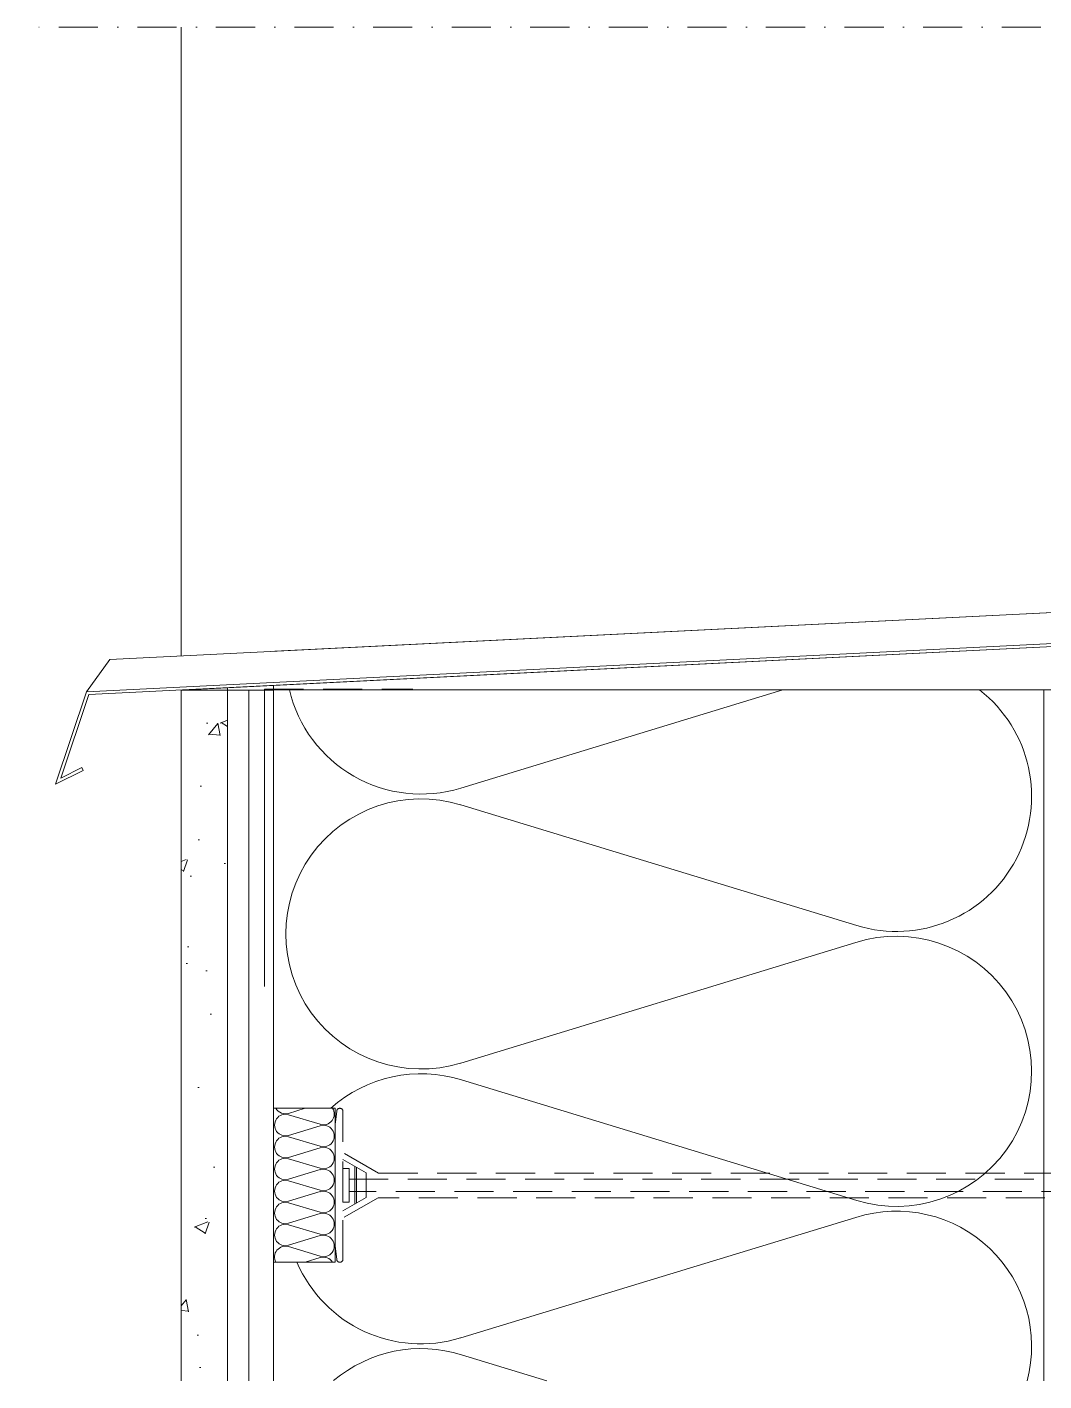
# Model space of a CAD drawing. Header units: millimetres. Extents: x 3821 to 11066, y 2483 to 4339.
# Drawn here: x 8707.3 to 9037.3, y 2494.5 to 2934.1 of the extents above; entities that cross this region are included whole.
import ezdxf

# ---------------------------------------------------------------- set-up
doc = ezdxf.new("R2010")
doc.units = ezdxf.units.MM
doc.linetypes.add('IMPORT-DASHDOT _2_', pattern=[25.4, 12.7, -6.35, 0, -6.35])
doc.linetypes.add('IMPORT-DASHED', pattern=[19.05, 12.7, -6.35])
for name, color, linetype, lineweight in [('A-DETL', 90, 'Continuous', 18), ('A-DETL-GENF', 92, 'Continuous', 18), ('A-DETL-THIN', 151, 'Continuous', 18)]:
    doc.layers.add(name, color=color, linetype=linetype, lineweight=lineweight)

msp = doc.modelspace()

# ---------------------------------------------------------------- hatches: boundary and pattern name
at = {"layer": 'A-DETL-GENF'}
h = msp.add_hatch(dxfattribs=at)
h.set_pattern_fill('FP_7', color=4, style=0, pattern_type=2)
h.set_pattern_definition([(50, (-3338.054, -4554.396), (45.54636, -3.98493), [4.762, -52.387]), (355, (-3338.054, -4554.396), (-8.81056, 47.76465), [3.81, -41.91]), (100.451, (-3334.26, -4554.73), (36.73518, 43.77884), [4.047, -44.522]), (46.184, (-3338.054, -4541.696), (67.76954, -10.5103), [7.144, -78.581]), (96.636, (-3332.41, -4542.57), (59.35035, 61.85702), [6.071, -66.784]), (351.184, (-3338.054, -4541.696), (59.35144, 61.8565), [5.715, -62.865]), (21, (-3331.704, -4544.87), (37.90381, -25.56661), [4.762, -52.387]), (326, (-3331.704, -4544.87), (15.45087, 46.04735), [3.81, -41.91]), (71.451, (-3328.545, -4547), (53.35466, 20.47995), [4.048, -44.523]), (37.5, (-3338.054, -4554.396), (0.772385, 21.138372), [0, -41.402, 0, -42.545, -42.069]), (37.5, (-3338.054, -4554.396), (0.772385, 21.138372), [-83.947, 0, -42.069]), (7.5, (-3338.054, -4554.396), (16.704925, 25.04469), [0, -24.257, 0, -40.449, -16.034]), (7.5, (-3338.054, -4554.396), (16.704925, 25.04469), [-64.706, 0, -16.034]), (327.5, (-3352.215, -4554.396), (33.89791, -1.432708), [0, -15.875, 0, -49.53, -65.722]), (327.5, (-3352.215, -4554.396), (33.89791, -1.432708), [-65.405, 0, -65.722]), (317.5, (-3358.565, -4554.396), (37.03242, 6.35617), [0, -20.637, 0, -32.893, -46.672]), (317.5, (-3358.565, -4554.396), (37.03242, 6.35617), [-53.53, 0, -46.672])])
h.paths.add_polyline_path([(8772.32, 2494.56), (8772.32, 2719.59), (8757.32, 2718.84), (8757.32, 2494.56)])

# ---------------------------------------------------------------- linework, layer by layer
at = {"layer": 'A-DETL', "linetype": 'IMPORT-DASHDOT _2_'}
msp.add_line((9342.32, 2934.07), (8707.32, 2934.07), dxfattribs=at)
at = {"layer": 'A-DETL'}
for p, q in [((8757.32, 2729.93), (8757.32, 2934.07)), ((9063.83, 2745.19), (8734.22, 2728.78)), ((9063.83, 2745.19), (8787.74, 2731.44)), ((9063.83, 2735.15), (8726.58, 2718.28)), ((9063.83, 2735.15), (8726.58, 2718.28)), ((8727.32, 2717.34), (9064.83, 2734.24)), ((8727.32, 2717.34), (9064.83, 2734.24)), ((9064.83, 2734.24), (8787.32, 2720.34)), ((9064.83, 2734.24), (8787.32, 2720.34)), ((8787.32, 2720.34), (9064.83, 2734.24)), ((8734.22, 2728.78), (8726.58, 2718.28)), ((8726.58, 2718.28), (8716.58, 2688.28)), ((8726.58, 2718.28), (8716.58, 2688.28)), ((8718.29, 2690.25), (8727.32, 2717.34)), ((8718.29, 2690.25), (8727.32, 2717.34)), ((8787.32, 2720.34), (8757.32, 2718.84)), ((8787.32, 2718.78), (8757.32, 2718.78)), ((8757.32, 2718.78), (8757.32, 2494.56)), ((8757.32, 2494.56), (8757.32, 2718.78)), ((8757.32, 2718.78), (8787.32, 2718.78)), ((8772.32, 2494.56), (8772.32, 2718.78)), ((8779.32, 2494.56), (8779.32, 2718.78)), ((8784.34, 2622.54), (8784.34, 2719.11)), ((8787.32, 2720.34), (8787.32, 2718.9)), ((8787.32, 2718.78), (8787.32, 2720.34)), ((8787.32, 2720.34), (8787.32, 2718.9)), ((8787.32, 2718.9), (9037.32, 2718.9)), ((8787.32, 2494.56), (8787.32, 2718.9)), ((8787.32, 2718.9), (9069.29, 2718.9)), ((8787.32, 2718.9), (9037.32, 2718.9)), ((8787.32, 2494.56), (8787.32, 2718.9)), ((8787.32, 2718.9), (9038.22, 2718.9)), ((8787.32, 2494.56), (8787.32, 2718.78)), ((8848.04, 2686.98), (8952.62, 2718.9)), ((9042.32, 2718.9), (9037.32, 2718.9)), ((9037.32, 2718.9), (9037.32, 2494.56)), ((9037.32, 2718.9), (9037.32, 2494.56)), ((8716.58, 2688.28), (8725.53, 2692.75)), ((8716.58, 2688.28), (8725.53, 2692.75)), ((8725.08, 2693.64), (8718.29, 2690.25)), ((8725.08, 2693.64), (8718.29, 2690.25)), ((8725.53, 2692.75), (8725.08, 2693.64)), ((8725.53, 2692.75), (8725.08, 2693.64)), ((8976.6, 2642.38), (8848.04, 2681.58)), ((8848.04, 2597.73), (8976.31, 2636.88)), ((8976.6, 2553.13), (8848.33, 2592.24)), ((8807.32, 2583.05), (8787.32, 2583.05)), ((8787.32, 2583.05), (8787.32, 2533.05)), ((8807.32, 2583.05), (8787.32, 2583.05)), ((8792.18, 2580.96), (8802.44, 2577.84)), ((8797.6, 2583.05), (8792.2, 2581.4)), ((8807.32, 2533.05), (8807.32, 2583.05)), ((8802.47, 2577.4), (8792.2, 2574.26)), ((8792.18, 2573.82), (8802.44, 2570.7)), ((8802.47, 2570.26), (8792.2, 2567.12)), ((8792.18, 2566.68), (8802.44, 2563.56)), ((8802.47, 2563.12), (8792.2, 2559.98)), ((8792.18, 2559.54), (8802.44, 2556.42)), ((8802.47, 2555.98), (8792.2, 2552.84)), ((8792.18, 2552.4), (8802.44, 2549.28)), ((8792.18, 2545.26), (8802.44, 2542.14)), ((8802.47, 2548.84), (8792.2, 2545.7)), ((8848.04, 2508.48), (8976.31, 2547.63)), ((8802.47, 2541.7), (8792.2, 2538.56)), ((8792.18, 2538.12), (8802.44, 2535)), ((8787.32, 2533.05), (8807.32, 2533.05)), ((8802.47, 2534.56), (8797.53, 2533.05)), ((8875.98, 2494.56), (8848.33, 2502.99))]:
    msp.add_line(p, q, dxfattribs=at)
at = {"layer": 'A-DETL', "linetype": 'IMPORT-DASHED'}
for p, q in [((8784.34, 2719.11), (8832.48, 2719.11)), ((8832.48, 2718.9), (8787.32, 2718.9)), ((8807.82, 2582.05), (8807.4, 2578.67)), ((8809.82, 2534.05), (8809.82, 2582.05)), ((8807.32, 2538.67), (8807.32, 2577.43)), ((8821.39, 2562.02), (8809.82, 2568.69)), ((8817.32, 2562.05), (8809.82, 2566.38)), ((8811.82, 2563.55), (8809.82, 2563.55)), ((8809.82, 2563.55), (8809.82, 2552.55)), ((8811.82, 2552.55), (8811.82, 2563.55)), ((8813.7, 2564.14), (8813.7, 2551.96)), ((8814.2, 2563.86), (8814.2, 2552.25)), ((8811.82, 2560.05), (9087.33, 2560.05)), ((8817.32, 2554.05), (8817.32, 2562.05)), ((8821.39, 2562.02), (9094.82, 2562.02)), ((8817.32, 2554.05), (8809.82, 2549.72)), ((8821.26, 2554.02), (8809.82, 2547.41)), ((9087.31, 2556.05), (8811.82, 2556.05)), ((9094.82, 2554.02), (8821.26, 2554.02)), ((8809.82, 2552.55), (8811.82, 2552.55)), ((8807.82, 2534.05), (8807.4, 2537.43))]:
    msp.add_line(p, q, dxfattribs=at)
at = {"layer": 'A-DETL'}
for centre, radius, start, end in [((8835.16, 2728.91), 43.86, 193.1875, 287.0766), ((8989.48, 2684.3), 43.85, 252.9234, 52.094), ((8835.16, 2639.66), 43.85, 72.9234, 287.0766), ((8989.48, 2595.05), 43.86, 252.9234, 107.4794), ((8835.16, 2550.41), 43.86, 72.5317, 131.8913), ((8791.15, 2577.61), 3.51, 72.9234, 287.4794), ((8791.15, 2584.75), 3.51, 208.9756, 287.4794), ((8803.5, 2581.18), 3.51, 252.5317, 32.1895), ((8803.5, 2574.04), 3.51, 252.5317, 107.0766), ((8791.15, 2570.47), 3.51, 72.9234, 287.4794), ((8803.5, 2566.9), 3.51, 252.5317, 107.0766), ((8791.15, 2563.33), 3.51, 72.9234, 287.4794), ((8803.5, 2559.76), 3.51, 252.5317, 107.0766), ((8791.15, 2556.19), 3.51, 72.9234, 287.4794), ((8803.5, 2552.62), 3.51, 252.5317, 107.0766), ((8791.15, 2549.05), 3.51, 72.9234, 287.4794), ((8989.48, 2505.8), 43.85, 345.1139, 107.4794), ((8791.15, 2541.91), 3.51, 72.9234, 287.4794), ((8803.5, 2545.48), 3.51, 252.5317, 107.0766), ((8803.5, 2538.34), 3.51, 252.5317, 107.0766), ((8791.15, 2534.77), 3.51, 72.9234, 209.3496), ((8835.16, 2550.41), 43.85, 203.3101, 287.0766), ((8803.5, 2531.2), 3.51, 31.8044, 107.0766), ((8835.16, 2461.16), 43.86, 72.5317, 130.2666)]:
    msp.add_arc(centre, radius, start, end, dxfattribs=at)
at = {"layer": 'A-DETL', "linetype": 'IMPORT-DASHED'}
for centre, radius, start, end in [((8808.82, 2582.05), 1, 0, 180), ((8817.32, 2577.43), 10, 172.875, 180), ((8817.32, 2538.67), 10, 180, 187.125), ((8808.82, 2534.05), 1, 180, 0)]:
    msp.add_arc(centre, radius, start, end, dxfattribs=at)
at = {"layer": 'A-DETL-THIN'}
for p, q in [((8772.32, 2719.59), (8757.32, 2718.84)), ((8757.32, 2718.84), (8757.32, 2494.56)), ((8772.32, 2494.56), (8772.32, 2719.59))]:
    msp.add_line(p, q, dxfattribs=at)

doc.saveas('drawing.dxf')
